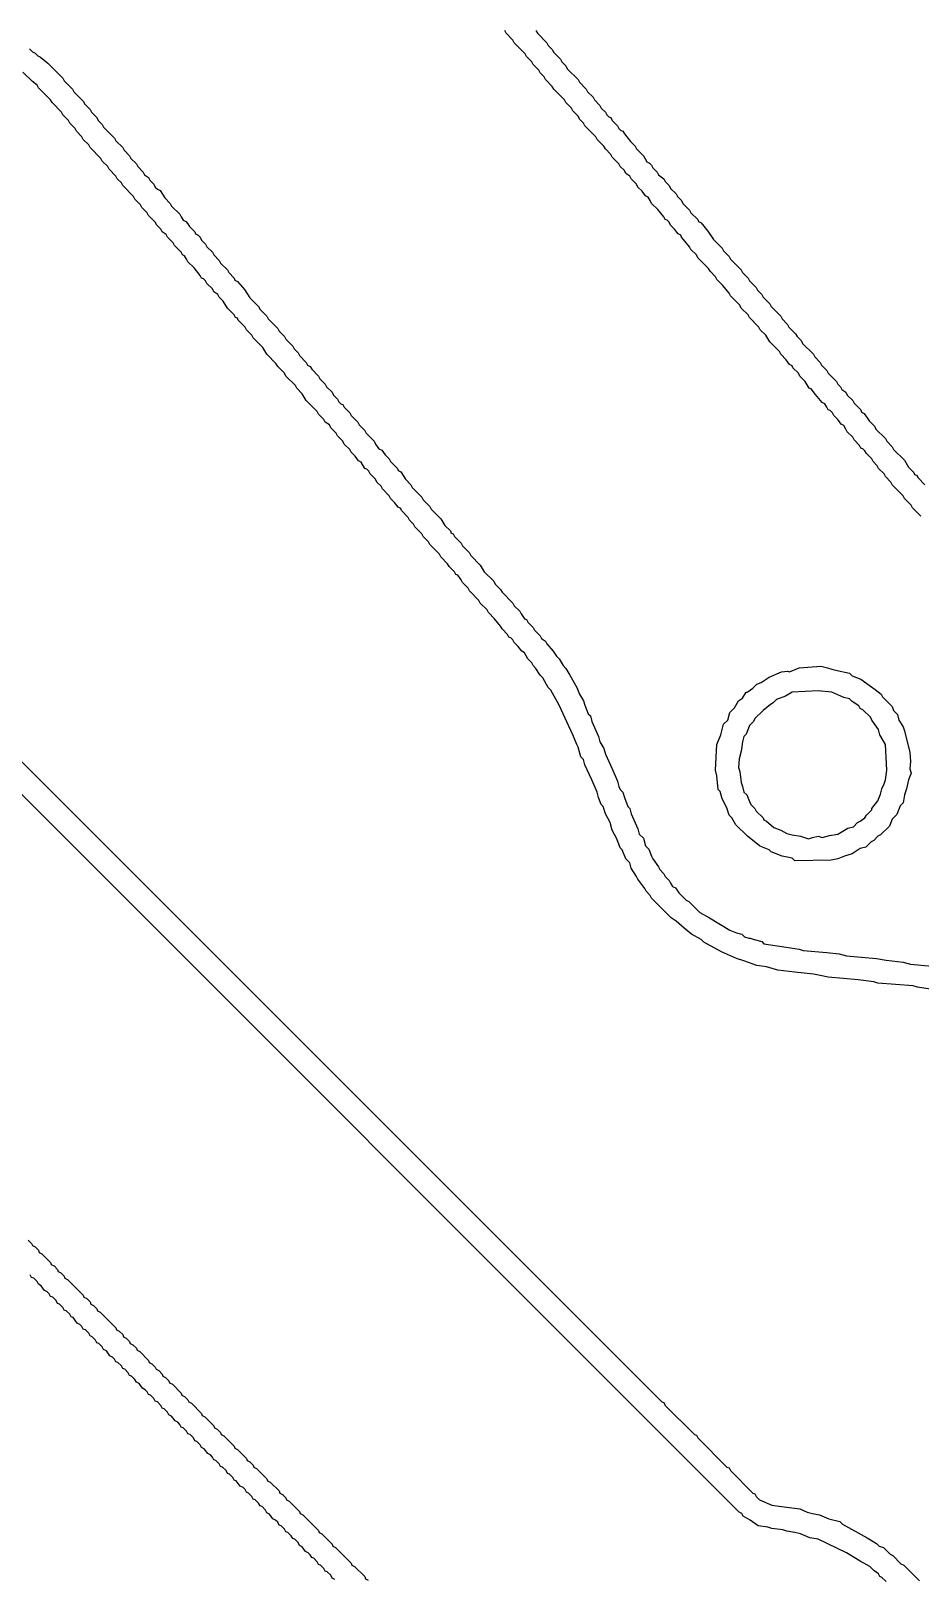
# Model space of a CAD drawing. Header units: millimetres. Extents: x 95 to 305, y 96 to 295.
# Drawn here: x 165.32 to 181.23, y 245.98 to 273.69 of the extents above; entities that cross this region are included whole.
import ezdxf

# ---------------------------------------------------------------- set-up
doc = ezdxf.new("R2010")
doc.units = ezdxf.units.MM
doc.layers.add('BottomOverlay', color=54, linetype='Continuous')

msp = doc.modelspace()

# ---------------------------------------------------------------- linework, layer by layer
at = {"layer": 'BottomOverlay'}
for p, q in [((173.823, 273.645), (173.799, 273.694)), ((173.945, 273.523), (173.823, 273.645)), ((173.969, 273.474), (173.945, 273.523)), ((174.358, 273.694), (174.383, 273.645)), ((174.383, 273.645), (174.553, 273.474)), ((165.292, 273.365), (165.341, 273.316)), ((165.341, 273.316), (165.389, 273.292)), ((165.389, 273.292), (165.438, 273.243)), ((165.438, 273.243), (165.487, 273.219)), ((174.164, 273.28), (173.969, 273.474)), ((174.188, 273.231), (174.164, 273.28)), ((174.285, 273.134), (174.188, 273.231)), ((174.553, 273.474), (174.577, 273.426)), ((174.577, 273.426), (174.65, 273.353)), ((174.65, 273.353), (174.675, 273.304)), ((174.675, 273.304), (174.796, 273.182)), ((165.341, 272.781), (165.17, 272.951)), ((165.487, 273.219), (165.62, 273.109)), ((165.62, 273.109), (165.888, 272.842)), ((174.31, 273.085), (174.285, 273.134)), ((174.407, 272.988), (174.31, 273.085)), ((174.431, 272.939), (174.407, 272.988)), ((174.796, 273.182), (174.821, 273.134)), ((174.821, 273.134), (174.894, 273.061)), ((174.894, 273.061), (174.918, 273.012)), ((174.918, 273.012), (175.113, 272.817)), ((165.426, 272.72), (165.341, 272.781)), ((165.45, 272.671), (165.426, 272.72)), ((165.888, 272.842), (165.913, 272.793)), ((165.913, 272.793), (166.059, 272.647)), ((174.504, 272.866), (174.431, 272.939)), ((174.529, 272.817), (174.504, 272.866)), ((174.65, 272.696), (174.529, 272.817)), ((174.675, 272.647), (174.65, 272.696)), ((175.113, 272.817), (175.137, 272.769)), ((175.137, 272.769), (175.259, 272.647)), ((165.669, 272.452), (165.45, 272.671)), ((165.693, 272.404), (165.669, 272.452)), ((165.864, 272.233), (165.693, 272.404)), ((166.059, 272.647), (166.083, 272.598)), ((166.083, 272.598), (166.253, 272.428)), ((166.253, 272.428), (166.278, 272.379)), ((174.869, 272.452), (174.675, 272.647)), ((174.894, 272.404), (174.869, 272.452)), ((174.991, 272.306), (174.894, 272.404)), ((175.259, 272.647), (175.283, 272.598)), ((175.283, 272.598), (175.381, 272.501)), ((175.381, 272.501), (175.405, 272.452)), ((175.405, 272.452), (175.502, 272.355)), ((165.888, 272.184), (165.864, 272.233)), ((165.986, 272.087), (165.888, 272.184)), ((166.278, 272.379), (166.375, 272.282)), ((166.375, 272.282), (166.399, 272.233)), ((166.399, 272.233), (166.497, 272.136)), ((166.497, 272.136), (166.521, 272.087)), ((175.015, 272.258), (174.991, 272.306)), ((175.113, 272.16), (175.015, 272.258)), ((175.137, 272.111), (175.113, 272.16)), ((175.502, 272.355), (175.527, 272.306)), ((175.527, 272.306), (175.6, 272.233)), ((175.6, 272.233), (175.624, 272.184)), ((175.624, 272.184), (175.66, 272.148)), ((175.66, 272.148), (175.697, 272.136)), ((175.697, 272.136), (175.721, 272.087)), ((166.01, 272.038), (165.986, 272.087)), ((166.107, 271.941), (166.01, 272.038)), ((166.132, 271.892), (166.107, 271.941)), ((166.229, 271.795), (166.132, 271.892)), ((166.521, 272.087), (166.594, 272.014)), ((166.594, 272.014), (166.618, 271.965)), ((166.618, 271.965), (166.813, 271.771)), ((175.21, 272.038), (175.137, 272.111)), ((175.235, 271.99), (175.21, 272.038)), ((175.429, 271.795), (175.235, 271.99)), ((175.721, 272.087), (175.819, 271.99)), ((175.819, 271.99), (175.843, 271.941)), ((175.843, 271.941), (175.88, 271.905)), ((175.88, 271.905), (175.916, 271.892)), ((175.916, 271.892), (175.94, 271.844)), ((175.94, 271.844), (176.05, 271.71)), ((166.253, 271.746), (166.229, 271.795)), ((166.351, 271.649), (166.253, 271.746)), ((166.375, 271.6), (166.351, 271.649)), ((166.57, 271.406), (166.375, 271.6)), ((166.813, 271.771), (166.837, 271.722)), ((166.837, 271.722), (166.959, 271.6)), ((166.959, 271.6), (166.983, 271.552)), ((175.454, 271.746), (175.429, 271.795)), ((175.575, 271.625), (175.454, 271.746)), ((175.6, 271.576), (175.575, 271.625)), ((175.697, 271.479), (175.6, 271.576)), ((176.05, 271.71), (176.135, 271.625)), ((176.135, 271.625), (176.159, 271.576)), ((176.159, 271.576), (176.281, 271.454)), ((166.594, 271.357), (166.57, 271.406)), ((166.691, 271.26), (166.594, 271.357)), ((166.983, 271.552), (167.081, 271.454)), ((167.081, 271.454), (167.105, 271.406)), ((167.105, 271.406), (167.203, 271.308)), ((167.203, 271.308), (167.227, 271.26)), ((175.721, 271.43), (175.697, 271.479)), ((175.843, 271.308), (175.721, 271.43)), ((175.867, 271.26), (175.843, 271.308)), ((176.281, 271.454), (176.342, 271.345)), ((176.342, 271.345), (176.391, 271.32)), ((176.391, 271.32), (176.427, 271.284)), ((166.716, 271.211), (166.691, 271.26)), ((166.837, 271.089), (166.716, 271.211)), ((166.862, 271.041), (166.837, 271.089)), ((166.935, 270.968), (166.862, 271.041)), ((167.227, 271.26), (167.324, 271.162)), ((167.324, 271.162), (167.349, 271.114)), ((167.349, 271.114), (167.422, 271.065)), ((167.422, 271.065), (167.446, 271.016)), ((167.446, 271.016), (167.519, 270.943)), ((175.94, 271.187), (175.867, 271.26)), ((175.965, 271.138), (175.94, 271.187)), ((176.038, 271.089), (175.965, 271.138)), ((176.062, 271.041), (176.038, 271.089)), ((176.159, 270.943), (176.062, 271.041)), ((176.427, 271.284), (176.452, 271.235)), ((176.452, 271.235), (176.525, 271.162)), ((176.525, 271.162), (176.549, 271.114)), ((176.549, 271.114), (176.646, 271.041)), ((176.646, 271.041), (176.671, 270.992)), ((166.959, 270.919), (166.935, 270.968)), ((167.154, 270.724), (166.959, 270.919)), ((167.519, 270.943), (167.543, 270.894)), ((167.543, 270.894), (167.58, 270.858)), ((167.58, 270.858), (167.628, 270.834)), ((167.628, 270.834), (167.714, 270.7)), ((176.184, 270.894), (176.159, 270.943)), ((176.257, 270.821), (176.184, 270.894)), ((176.318, 270.736), (176.257, 270.821)), ((176.366, 270.712), (176.318, 270.736)), ((176.671, 270.992), (176.744, 270.919)), ((176.744, 270.919), (176.768, 270.87)), ((176.768, 270.87), (176.865, 270.773)), ((176.865, 270.773), (176.89, 270.724)), ((167.178, 270.675), (167.154, 270.724)), ((167.276, 270.578), (167.178, 270.675)), ((167.3, 270.529), (167.276, 270.578)), ((167.397, 270.432), (167.3, 270.529)), ((167.714, 270.7), (167.811, 270.602)), ((167.811, 270.602), (167.835, 270.554)), ((167.835, 270.554), (167.981, 270.408)), ((176.403, 270.651), (176.366, 270.712)), ((176.427, 270.602), (176.403, 270.651)), ((176.537, 270.493), (176.427, 270.602)), ((176.646, 270.359), (176.537, 270.493)), ((176.89, 270.724), (176.963, 270.651)), ((176.963, 270.651), (176.987, 270.602)), ((176.987, 270.602), (177.109, 270.481)), ((177.109, 270.481), (177.133, 270.432)), ((167.422, 270.383), (167.397, 270.432)), ((167.543, 270.262), (167.422, 270.383)), ((167.568, 270.213), (167.543, 270.262)), ((167.641, 270.14), (167.568, 270.213)), ((167.981, 270.408), (168.006, 270.359)), ((168.006, 270.359), (168.042, 270.298)), ((168.042, 270.298), (168.091, 270.274)), ((168.091, 270.274), (168.127, 270.237)), ((168.127, 270.237), (168.152, 270.189)), ((168.152, 270.189), (168.249, 270.091)), ((176.671, 270.31), (176.646, 270.359)), ((176.707, 270.298), (176.671, 270.31)), ((176.744, 270.262), (176.707, 270.298)), ((176.768, 270.213), (176.744, 270.262)), ((176.841, 270.14), (176.768, 270.213)), ((177.133, 270.432), (177.255, 270.31)), ((177.255, 270.31), (177.267, 270.274)), ((177.267, 270.274), (177.316, 270.25)), ((177.316, 270.25), (177.437, 270.103)), ((167.665, 270.091), (167.641, 270.14)), ((167.738, 270.043), (167.665, 270.091)), ((167.762, 269.994), (167.738, 270.043)), ((167.86, 269.897), (167.762, 269.994)), ((168.249, 270.091), (168.261, 270.055)), ((168.261, 270.055), (168.31, 270.03)), ((168.31, 270.03), (168.346, 269.994)), ((168.346, 269.994), (168.371, 269.945)), ((168.371, 269.945), (168.444, 269.872)), ((176.902, 270.055), (176.841, 270.14)), ((176.95, 270.03), (176.902, 270.055)), ((176.963, 269.994), (176.95, 270.03)), ((176.999, 269.957), (176.963, 269.994)), ((177.109, 269.824), (176.999, 269.957)), ((177.437, 270.103), (177.535, 269.957)), ((177.535, 269.957), (177.693, 269.799)), ((167.884, 269.848), (167.86, 269.897)), ((168.006, 269.726), (167.884, 269.848)), ((168.03, 269.678), (168.006, 269.726)), ((168.067, 269.665), (168.03, 269.678)), ((168.103, 269.605), (168.067, 269.665)), ((168.444, 269.872), (168.468, 269.824)), ((168.468, 269.824), (168.566, 269.726)), ((168.566, 269.726), (168.59, 269.678)), ((168.59, 269.678), (168.687, 269.58)), ((177.133, 269.775), (177.109, 269.824)), ((177.23, 269.678), (177.133, 269.775)), ((177.255, 269.629), (177.23, 269.678)), ((177.449, 269.434), (177.255, 269.629)), ((177.693, 269.799), (177.717, 269.751)), ((177.717, 269.751), (177.815, 269.653)), ((177.815, 269.653), (177.839, 269.605)), ((168.127, 269.556), (168.103, 269.605)), ((168.237, 269.446), (168.127, 269.556)), ((168.346, 269.312), (168.237, 269.446)), ((168.687, 269.58), (168.712, 269.531)), ((168.712, 269.531), (168.833, 269.41)), ((168.833, 269.41), (168.858, 269.361)), ((168.858, 269.361), (168.955, 269.264)), ((177.474, 269.385), (177.449, 269.434)), ((177.571, 269.288), (177.474, 269.385)), ((177.839, 269.605), (178.034, 269.41)), ((178.034, 269.41), (178.058, 269.361)), ((178.058, 269.361), (178.155, 269.264)), ((168.371, 269.264), (168.346, 269.312)), ((168.407, 269.252), (168.371, 269.264)), ((168.444, 269.215), (168.407, 269.252)), ((168.468, 269.166), (168.444, 269.215)), ((168.566, 269.069), (168.468, 269.166)), ((168.955, 269.264), (168.967, 269.227)), ((168.967, 269.227), (169.016, 269.203)), ((169.016, 269.203), (169.137, 269.057)), ((177.595, 269.239), (177.571, 269.288)), ((177.705, 269.13), (177.595, 269.239)), ((177.815, 268.996), (177.705, 269.13)), ((178.155, 269.264), (178.18, 269.215)), ((178.18, 269.215), (178.301, 269.093)), ((178.301, 269.093), (178.326, 269.045)), ((168.59, 269.02), (168.566, 269.069)), ((168.663, 268.972), (168.59, 269.02)), ((168.687, 268.923), (168.663, 268.972)), ((168.76, 268.85), (168.687, 268.923)), ((168.833, 268.728), (168.76, 268.85)), ((169.137, 269.057), (169.235, 268.911)), ((169.235, 268.911), (169.393, 268.753)), ((177.839, 268.947), (177.815, 268.996)), ((178.009, 268.777), (177.839, 268.947)), ((178.326, 269.045), (178.399, 268.972)), ((178.399, 268.972), (178.423, 268.923)), ((178.423, 268.923), (178.545, 268.801)), ((178.545, 268.801), (178.569, 268.753)), ((168.955, 268.607), (168.833, 268.728)), ((168.979, 268.558), (168.955, 268.607)), ((169.016, 268.546), (168.979, 268.558)), ((169.028, 268.509), (169.016, 268.546)), ((169.393, 268.753), (169.417, 268.704)), ((169.417, 268.704), (169.539, 268.582)), ((169.539, 268.582), (169.563, 268.534)), ((169.563, 268.534), (169.734, 268.363)), ((178.034, 268.728), (178.009, 268.777)), ((178.155, 268.607), (178.034, 268.728)), ((178.18, 268.558), (178.155, 268.607)), ((178.35, 268.388), (178.18, 268.558)), ((178.569, 268.753), (178.739, 268.582)), ((178.739, 268.582), (178.764, 268.534)), ((178.764, 268.534), (178.861, 268.436)), ((169.15, 268.388), (169.028, 268.509)), ((169.174, 268.339), (169.15, 268.388)), ((169.271, 268.241), (169.174, 268.339)), ((169.296, 268.193), (169.271, 268.241)), ((169.734, 268.363), (169.758, 268.315)), ((169.758, 268.315), (169.856, 268.217)), ((178.374, 268.339), (178.35, 268.388)), ((178.472, 268.241), (178.374, 268.339)), ((178.545, 268.12), (178.472, 268.241)), ((178.861, 268.436), (178.885, 268.388)), ((178.885, 268.388), (179.007, 268.266)), ((179.007, 268.266), (179.032, 268.217)), ((169.466, 268.022), (169.296, 268.193)), ((169.539, 267.901), (169.466, 268.022)), ((169.856, 268.217), (169.88, 268.168)), ((169.88, 268.168), (170.002, 268.047)), ((170.002, 268.047), (170.026, 267.998)), ((170.026, 267.998), (170.099, 267.925)), ((178.715, 267.949), (178.545, 268.12)), ((179.032, 268.217), (179.105, 268.144)), ((179.105, 268.144), (179.129, 268.095)), ((179.129, 268.095), (179.324, 267.901)), ((157.978, 267.779), (176.61, 249.147)), ((169.709, 267.73), (169.539, 267.901)), ((169.734, 267.682), (169.709, 267.73)), ((170.099, 267.925), (170.123, 267.876)), ((170.123, 267.876), (170.245, 267.755)), ((170.245, 267.755), (170.269, 267.706)), ((170.269, 267.706), (170.318, 267.682)), ((178.739, 267.901), (178.715, 267.949)), ((178.837, 267.803), (178.739, 267.901)), ((178.898, 267.718), (178.837, 267.803)), ((178.946, 267.694), (178.898, 267.718)), ((178.958, 267.657), (178.946, 267.694)), ((179.324, 267.901), (179.348, 267.852)), ((179.348, 267.852), (179.445, 267.755)), ((179.445, 267.755), (179.47, 267.706)), ((179.47, 267.706), (179.567, 267.609)), ((177.997, 247.176), (157.515, 267.657)), ((169.856, 267.56), (169.734, 267.682)), ((169.88, 267.511), (169.856, 267.56)), ((170.05, 267.341), (169.88, 267.511)), ((170.318, 267.682), (170.342, 267.633)), ((170.342, 267.633), (170.464, 267.511)), ((170.464, 267.511), (170.488, 267.463)), ((170.488, 267.463), (170.586, 267.365)), ((179.056, 267.56), (178.958, 267.657)), ((179.08, 267.511), (179.056, 267.56)), ((179.178, 267.414), (179.08, 267.511)), ((179.251, 267.292), (179.178, 267.414)), ((179.567, 267.609), (179.591, 267.56)), ((179.591, 267.56), (179.737, 267.414)), ((179.737, 267.414), (179.762, 267.365)), ((170.075, 267.292), (170.05, 267.341)), ((170.172, 267.195), (170.075, 267.292)), ((170.245, 267.073), (170.172, 267.195)), ((170.586, 267.365), (170.61, 267.317)), ((170.61, 267.317), (170.707, 267.219)), ((170.707, 267.219), (170.732, 267.171)), ((170.732, 267.171), (170.805, 267.098)), ((179.287, 267.28), (179.251, 267.292)), ((179.36, 267.183), (179.287, 267.28)), ((179.482, 267.037), (179.36, 267.183)), ((179.762, 267.365), (179.81, 267.317)), ((179.81, 267.317), (179.835, 267.268)), ((179.835, 267.268), (179.908, 267.219)), ((179.908, 267.219), (179.932, 267.171)), ((179.932, 267.171), (180.029, 267.073)), ((170.44, 266.878), (170.245, 267.073)), ((170.464, 266.83), (170.44, 266.878)), ((170.805, 267.098), (170.829, 267.049)), ((170.829, 267.049), (170.866, 267.012)), ((170.866, 267.012), (170.902, 267)), ((170.902, 267), (170.926, 266.951)), ((170.926, 266.951), (171.024, 266.854)), ((171.024, 266.854), (171.048, 266.805)), ((179.53, 267.012), (179.482, 267.037)), ((179.567, 266.951), (179.53, 267.012)), ((179.591, 266.903), (179.567, 266.951)), ((179.628, 266.891), (179.591, 266.903)), ((179.664, 266.854), (179.628, 266.891)), ((179.689, 266.805), (179.664, 266.854)), ((180.029, 267.073), (180.054, 267.025)), ((180.054, 267.025), (180.175, 266.903)), ((180.175, 266.903), (180.188, 266.866)), ((180.188, 266.866), (180.236, 266.842)), ((170.561, 266.732), (170.464, 266.83)), ((170.586, 266.684), (170.561, 266.732)), ((170.659, 266.635), (170.586, 266.684)), ((170.683, 266.586), (170.659, 266.635)), ((170.78, 266.489), (170.683, 266.586)), ((171.048, 266.805), (171.17, 266.684)), ((171.17, 266.684), (171.194, 266.635)), ((171.194, 266.635), (171.292, 266.538)), ((179.762, 266.732), (179.689, 266.805)), ((179.823, 266.647), (179.762, 266.732)), ((179.871, 266.623), (179.823, 266.647)), ((179.908, 266.562), (179.871, 266.623)), ((180.236, 266.842), (180.322, 266.708)), ((180.322, 266.708), (180.419, 266.611)), ((180.419, 266.611), (180.443, 266.562)), ((170.805, 266.44), (170.78, 266.489)), ((170.902, 266.343), (170.805, 266.44)), ((170.926, 266.294), (170.902, 266.343)), ((171.292, 266.538), (171.316, 266.489)), ((171.316, 266.489), (171.462, 266.343)), ((171.462, 266.343), (171.486, 266.294)), ((179.932, 266.513), (179.908, 266.562)), ((180.029, 266.416), (179.932, 266.513)), ((180.054, 266.367), (180.029, 266.416)), ((180.151, 266.27), (180.054, 266.367)), ((180.443, 266.562), (180.614, 266.392)), ((180.614, 266.392), (180.638, 266.343)), ((180.638, 266.343), (180.735, 266.246)), ((171.024, 266.197), (170.926, 266.294)), ((171.048, 266.148), (171.024, 266.197)), ((171.121, 266.075), (171.048, 266.148)), ((171.182, 265.99), (171.121, 266.075)), ((171.486, 266.294), (171.547, 266.209)), ((171.547, 266.209), (171.596, 266.185)), ((171.596, 266.185), (171.657, 266.1)), ((171.657, 266.1), (171.73, 266.027)), ((171.73, 266.027), (171.754, 265.978)), ((180.175, 266.221), (180.151, 266.27)), ((180.212, 266.209), (180.175, 266.221)), ((180.248, 266.173), (180.212, 266.209)), ((180.273, 266.124), (180.248, 266.173)), ((180.37, 266.027), (180.273, 266.124)), ((180.395, 265.978), (180.37, 266.027)), ((180.735, 266.246), (180.76, 266.197)), ((180.76, 266.197), (180.954, 266.002)), ((171.231, 265.966), (171.182, 265.99)), ((171.292, 265.856), (171.231, 265.966)), ((171.328, 265.844), (171.292, 265.856)), ((171.365, 265.808), (171.328, 265.844)), ((171.389, 265.759), (171.365, 265.808)), ((171.486, 265.662), (171.389, 265.759)), ((171.754, 265.978), (171.876, 265.856)), ((171.876, 265.856), (171.888, 265.82)), ((171.888, 265.82), (171.937, 265.795)), ((171.937, 265.795), (172.022, 265.662)), ((180.468, 265.905), (180.395, 265.978)), ((180.492, 265.856), (180.468, 265.905)), ((180.589, 265.759), (180.492, 265.856)), ((180.614, 265.71), (180.589, 265.759)), ((180.954, 266.002), (181.027, 265.881)), ((181.027, 265.881), (181.125, 265.783)), ((181.125, 265.783), (181.137, 265.747)), ((181.137, 265.747), (181.173, 265.735)), ((171.511, 265.613), (171.486, 265.662)), ((171.584, 265.54), (171.511, 265.613)), ((171.608, 265.491), (171.584, 265.54)), ((171.73, 265.369), (171.608, 265.491)), ((172.022, 265.662), (172.119, 265.564)), ((172.119, 265.564), (172.143, 265.515)), ((172.143, 265.515), (172.314, 265.345)), ((180.711, 265.613), (180.614, 265.71)), ((180.735, 265.564), (180.711, 265.613)), ((180.93, 265.369), (180.735, 265.564)), ((181.173, 265.735), (181.198, 265.686)), ((181.198, 265.686), (181.319, 265.564)), ((171.754, 265.321), (171.73, 265.369)), ((171.827, 265.248), (171.754, 265.321)), ((171.888, 265.163), (171.827, 265.248)), ((172.314, 265.345), (172.338, 265.296)), ((172.338, 265.296), (172.46, 265.175)), ((180.954, 265.321), (180.93, 265.369)), ((181.076, 265.199), (180.954, 265.321)), ((181.1, 265.15), (181.076, 265.199)), ((171.937, 265.138), (171.888, 265.163)), ((171.949, 265.102), (171.937, 265.138)), ((172.07, 264.98), (171.949, 265.102)), ((172.095, 264.931), (172.07, 264.98)), ((172.168, 264.858), (172.095, 264.931)), ((172.46, 265.175), (172.484, 265.126)), ((172.484, 265.126), (172.655, 264.956)), ((172.655, 264.956), (172.728, 264.834)), ((181.246, 265.004), (181.1, 265.15)), ((172.192, 264.81), (172.168, 264.858)), ((172.314, 264.688), (172.192, 264.81)), ((172.338, 264.639), (172.314, 264.688)), ((172.436, 264.542), (172.338, 264.639)), ((172.728, 264.834), (172.825, 264.737)), ((172.825, 264.737), (172.837, 264.7)), ((172.837, 264.7), (172.874, 264.688)), ((172.874, 264.688), (172.898, 264.639)), ((172.898, 264.639), (173.02, 264.518)), ((172.46, 264.493), (172.436, 264.542)), ((172.63, 264.323), (172.46, 264.493)), ((173.02, 264.518), (173.044, 264.469)), ((173.044, 264.469), (173.166, 264.347)), ((172.655, 264.274), (172.63, 264.323)), ((172.776, 264.152), (172.655, 264.274)), ((172.801, 264.104), (172.776, 264.152)), ((172.898, 264.006), (172.801, 264.104)), ((173.166, 264.347), (173.19, 264.298)), ((173.19, 264.298), (173.36, 264.128)), ((173.36, 264.128), (173.433, 264.006)), ((172.922, 263.958), (172.898, 264.006)), ((172.959, 263.946), (172.922, 263.958)), ((173.02, 263.86), (172.959, 263.946)), ((173.044, 263.812), (173.02, 263.86)), ((173.141, 263.714), (173.044, 263.812)), ((173.433, 264.006), (173.604, 263.836)), ((173.604, 263.836), (173.628, 263.787)), ((173.166, 263.666), (173.141, 263.714)), ((173.336, 263.495), (173.166, 263.666)), ((173.628, 263.787), (173.725, 263.69)), ((173.725, 263.69), (173.75, 263.641)), ((173.75, 263.641), (173.945, 263.447)), ((173.36, 263.447), (173.336, 263.495)), ((173.482, 263.325), (173.36, 263.447)), ((173.506, 263.276), (173.482, 263.325)), ((173.616, 263.167), (173.506, 263.276)), ((173.945, 263.447), (173.969, 263.398)), ((173.969, 263.398), (174.066, 263.301)), ((174.066, 263.301), (174.091, 263.252)), ((174.091, 263.252), (174.151, 263.167)), ((173.725, 263.033), (173.616, 263.167)), ((173.75, 262.984), (173.725, 263.033)), ((173.847, 262.887), (173.75, 262.984)), ((174.151, 263.167), (174.188, 263.155)), ((174.188, 263.155), (174.212, 263.106)), ((174.212, 263.106), (174.31, 263.008)), ((174.31, 263.008), (174.334, 262.96)), ((173.872, 262.838), (173.847, 262.887)), ((173.908, 262.826), (173.872, 262.838)), ((173.945, 262.789), (173.908, 262.826)), ((173.969, 262.741), (173.945, 262.789)), ((174.042, 262.668), (173.969, 262.741)), ((174.334, 262.96), (174.431, 262.862)), ((174.431, 262.862), (174.456, 262.814)), ((174.456, 262.814), (174.529, 262.765)), ((174.529, 262.765), (174.553, 262.716)), ((174.553, 262.716), (174.663, 262.583)), ((174.103, 262.583), (174.042, 262.668)), ((174.151, 262.558), (174.103, 262.583)), ((174.212, 262.449), (174.151, 262.558)), ((174.285, 262.376), (174.212, 262.449)), ((174.663, 262.583), (174.723, 262.497)), ((174.723, 262.497), (174.772, 262.449)), ((174.772, 262.449), (174.845, 262.327)), ((174.31, 262.327), (174.285, 262.376)), ((174.358, 262.278), (174.31, 262.327)), ((174.431, 262.157), (174.358, 262.278)), ((174.48, 262.108), (174.431, 262.157)), ((174.845, 262.327), (174.894, 262.278)), ((174.894, 262.278), (174.967, 262.157)), ((174.967, 262.157), (175.089, 261.938)), ((178.533, 262.12), (178.752, 262.217)), ((178.752, 262.217), (178.861, 262.23)), ((178.861, 262.23), (178.898, 262.217)), ((178.898, 262.217), (179.068, 262.29)), ((179.068, 262.29), (179.457, 262.315)), ((179.457, 262.315), (179.579, 262.29)), ((179.579, 262.29), (179.652, 262.266)), ((179.652, 262.266), (179.75, 262.242)), ((179.75, 262.242), (179.969, 262.193)), ((179.969, 262.193), (180.017, 262.144)), ((180.017, 262.144), (180.175, 262.084)), ((174.577, 261.938), (174.48, 262.108)), ((174.626, 261.889), (174.577, 261.938)), ((174.772, 261.621), (174.626, 261.889)), ((175.089, 261.938), (175.137, 261.816)), ((178.155, 261.865), (178.24, 261.925)), ((178.24, 261.925), (178.313, 261.998)), ((178.313, 261.998), (178.387, 262.023)), ((178.387, 262.023), (178.533, 262.12)), ((179.409, 261.877), (178.946, 261.852)), ((179.652, 261.852), (179.409, 261.877)), ((180.175, 262.084), (180.431, 261.901)), ((180.431, 261.901), (180.541, 261.816)), ((175.015, 261.086), (174.772, 261.621)), ((175.137, 261.816), (175.21, 261.694)), ((175.21, 261.694), (175.235, 261.621)), ((175.235, 261.621), (175.295, 261.463)), ((177.912, 261.572), (177.985, 261.694)), ((177.985, 261.694), (178.058, 261.743)), ((178.058, 261.743), (178.119, 261.852)), ((178.119, 261.852), (178.143, 261.852)), ((178.143, 261.852), (178.155, 261.865)), ((178.557, 261.633), (178.423, 261.524)), ((178.606, 261.658), (178.557, 261.633)), ((178.666, 261.718), (178.606, 261.658)), ((178.825, 261.779), (178.666, 261.718)), ((178.946, 261.852), (178.825, 261.779)), ((179.871, 261.755), (179.652, 261.852)), ((179.969, 261.731), (179.871, 261.755)), ((180.017, 261.682), (179.969, 261.731)), ((180.139, 261.609), (180.017, 261.682)), ((180.163, 261.56), (180.139, 261.609)), ((180.541, 261.816), (180.565, 261.767)), ((180.565, 261.767), (180.735, 261.597)), ((180.735, 261.597), (180.76, 261.524)), ((175.295, 261.463), (175.332, 261.426)), ((175.332, 261.426), (175.356, 261.329)), ((175.356, 261.329), (175.478, 261.061)), ((177.717, 261.28), (177.79, 261.353)), ((177.79, 261.353), (177.827, 261.487)), ((177.827, 261.487), (177.912, 261.572)), ((178.253, 261.329), (178.18, 261.256)), ((178.277, 261.378), (178.253, 261.329)), ((178.423, 261.524), (178.277, 261.378)), ((180.212, 261.536), (180.163, 261.56)), ((180.346, 261.402), (180.212, 261.536)), ((180.37, 261.353), (180.346, 261.402)), ((180.492, 261.183), (180.37, 261.353)), ((180.76, 261.524), (180.833, 261.451)), ((180.833, 261.451), (180.857, 261.353)), ((180.857, 261.353), (180.93, 261.232)), ((175.089, 260.915), (175.015, 261.086)), ((175.478, 261.061), (175.502, 260.964)), ((177.595, 260.915), (177.668, 261.086)), ((177.668, 261.086), (177.717, 261.28)), ((178.082, 261.061), (178.058, 260.964)), ((178.119, 261.098), (178.082, 261.061)), ((178.18, 261.256), (178.119, 261.098)), ((180.516, 261.086), (180.492, 261.183)), ((180.614, 260.915), (180.516, 261.086)), ((180.93, 261.232), (180.954, 261.159)), ((180.954, 261.159), (181.052, 260.769)), ((175.113, 260.867), (175.089, 260.915)), ((175.162, 260.696), (175.113, 260.867)), ((175.502, 260.964), (175.575, 260.842)), ((175.575, 260.842), (175.6, 260.745)), ((177.571, 260.453), (177.595, 260.915)), ((178.034, 260.794), (177.997, 260.66)), ((178.058, 260.964), (178.034, 260.794)), ((180.638, 260.453), (180.614, 260.915)), ((181.052, 260.769), (181.064, 260.611)), ((175.21, 260.648), (175.162, 260.696)), ((175.235, 260.55), (175.21, 260.648)), ((175.356, 260.282), (175.235, 260.55)), ((175.6, 260.745), (175.721, 260.477)), ((177.997, 260.66), (177.985, 260.502)), ((177.985, 260.502), (178.009, 260.429)), ((181.064, 260.611), (181.052, 260.477)), ((175.454, 260.063), (175.356, 260.282)), ((175.721, 260.477), (175.819, 260.258)), ((175.819, 260.258), (175.843, 260.161)), ((177.595, 260.355), (177.571, 260.453)), ((177.62, 260.112), (177.595, 260.355)), ((178.009, 260.429), (178.034, 260.234)), ((178.034, 260.234), (178.058, 260.161)), ((180.553, 260.124), (180.589, 260.209)), ((180.589, 260.209), (180.614, 260.282)), ((180.614, 260.282), (180.638, 260.453)), ((181.027, 260.282), (180.991, 260.124)), ((181.076, 260.404), (181.027, 260.282)), ((181.052, 260.477), (181.076, 260.404)), ((175.478, 259.966), (175.454, 260.063)), ((175.527, 259.844), (175.478, 259.966)), ((175.843, 260.161), (175.867, 260.112)), ((175.867, 260.112), (175.916, 260.063)), ((175.916, 260.063), (175.94, 259.966)), ((175.94, 259.966), (176.001, 259.808)), ((177.656, 260.076), (177.62, 260.112)), ((177.693, 259.942), (177.656, 260.076)), ((177.778, 259.784), (177.693, 259.942)), ((178.058, 260.161), (178.082, 260.063)), ((178.082, 260.063), (178.131, 260.015)), ((178.131, 260.015), (178.18, 259.893)), ((180.48, 259.905), (180.528, 260.027)), ((180.528, 260.027), (180.553, 260.124)), ((180.954, 260.015), (180.93, 259.869)), ((180.991, 260.124), (180.954, 260.015)), ((175.563, 259.808), (175.527, 259.844)), ((175.6, 259.674), (175.563, 259.808)), ((175.685, 259.516), (175.6, 259.674)), ((176.001, 259.808), (176.038, 259.771)), ((176.038, 259.771), (176.062, 259.674)), ((176.062, 259.674), (176.184, 259.406)), ((177.815, 259.65), (177.778, 259.784)), ((177.863, 259.601), (177.815, 259.65)), ((178.18, 259.893), (178.204, 259.844)), ((178.204, 259.844), (178.277, 259.771)), ((178.277, 259.771), (178.301, 259.723)), ((178.301, 259.723), (178.423, 259.601)), ((180.248, 259.601), (180.273, 259.65)), ((180.273, 259.65), (180.37, 259.747)), ((180.37, 259.771), (180.48, 259.905)), ((180.37, 259.747), (180.37, 259.771)), ((180.82, 259.662), (180.735, 259.577)), ((180.881, 259.82), (180.82, 259.662)), ((180.93, 259.869), (180.881, 259.82)), ((175.721, 259.382), (175.685, 259.516)), ((175.807, 259.224), (175.721, 259.382)), ((176.184, 259.406), (176.208, 259.309)), ((177.936, 259.479), (177.863, 259.601)), ((178.143, 259.272), (177.936, 259.479)), ((178.423, 259.601), (178.435, 259.564)), ((178.435, 259.564), (178.484, 259.54)), ((178.484, 259.54), (178.618, 259.431)), ((178.618, 259.431), (178.739, 259.382)), ((178.739, 259.382), (178.849, 259.321)), ((179.762, 259.309), (179.944, 259.418)), ((179.944, 259.418), (180.042, 259.443)), ((180.042, 259.443), (180.115, 259.516)), ((180.115, 259.516), (180.163, 259.54)), ((180.163, 259.54), (180.248, 259.601)), ((180.687, 259.455), (180.528, 259.297)), ((180.735, 259.577), (180.687, 259.455)), ((175.867, 259.065), (175.807, 259.224)), ((176.208, 259.309), (176.281, 259.236)), ((176.281, 259.236), (176.318, 259.102)), ((176.318, 259.102), (176.379, 259.041)), ((178.362, 259.102), (178.143, 259.272)), ((178.411, 259.078), (178.362, 259.102)), ((178.849, 259.321), (178.946, 259.297)), ((178.946, 259.297), (179.092, 259.272)), ((179.092, 259.272), (179.238, 259.224)), ((179.238, 259.224), (179.311, 259.248)), ((179.311, 259.248), (179.409, 259.272)), ((179.409, 259.272), (179.482, 259.248)), ((179.482, 259.248), (179.616, 259.285)), ((179.616, 259.285), (179.762, 259.309)), ((180.358, 259.175), (180.261, 259.078)), ((180.407, 259.199), (180.358, 259.175)), ((180.48, 259.272), (180.407, 259.199)), ((180.528, 259.297), (180.48, 259.272)), ((175.904, 259.029), (175.867, 259.065)), ((175.965, 258.871), (175.904, 259.029)), ((176.038, 258.798), (175.965, 258.871)), ((176.379, 259.041), (176.427, 258.919)), ((176.427, 258.919), (176.452, 258.871)), ((176.452, 258.871), (176.549, 258.725)), ((178.533, 259.029), (178.411, 259.078)), ((178.569, 258.992), (178.533, 259.029)), ((178.764, 258.919), (178.569, 258.992)), ((178.946, 258.883), (178.764, 258.919)), ((178.995, 258.834), (178.946, 258.883)), ((179.64, 258.846), (178.995, 258.834)), ((179.762, 258.871), (179.64, 258.846)), ((179.883, 258.919), (179.762, 258.871)), ((180.017, 258.956), (179.883, 258.919)), ((180.163, 259.053), (180.017, 258.956)), ((180.261, 259.078), (180.163, 259.053)), ((176.062, 258.7), (176.038, 258.798)), ((176.159, 258.554), (176.062, 258.7)), ((176.184, 258.506), (176.159, 258.554)), ((176.549, 258.725), (176.573, 258.676)), ((176.573, 258.676), (176.646, 258.603)), ((176.646, 258.603), (176.671, 258.554)), ((176.671, 258.554), (176.744, 258.481)), ((176.305, 258.335), (176.184, 258.506)), ((176.33, 258.287), (176.305, 258.335)), ((176.403, 258.214), (176.33, 258.287)), ((176.744, 258.481), (176.768, 258.433)), ((176.768, 258.433), (176.804, 258.372)), ((176.804, 258.372), (176.853, 258.347)), ((176.853, 258.347), (176.914, 258.262)), ((176.914, 258.262), (177.048, 258.128)), ((176.427, 258.165), (176.403, 258.214)), ((176.78, 257.812), (176.427, 258.165)), ((177.048, 258.128), (177.097, 258.104)), ((177.097, 258.104), (177.291, 257.909)), ((176.865, 257.751), (176.78, 257.812)), ((177.011, 257.629), (176.865, 257.751)), ((177.291, 257.909), (177.462, 257.812)), ((177.462, 257.812), (177.827, 257.593)), ((177.145, 257.52), (177.011, 257.629)), ((177.316, 257.423), (177.145, 257.52)), ((177.827, 257.593), (177.948, 257.544)), ((177.948, 257.544), (178.046, 257.52)), ((178.046, 257.52), (178.094, 257.471)), ((178.094, 257.471), (178.167, 257.447)), ((178.167, 257.447), (178.192, 257.447)), ((178.192, 257.447), (178.265, 257.423)), ((177.364, 257.374), (177.316, 257.423)), ((177.681, 257.204), (177.364, 257.374)), ((177.948, 257.082), (177.681, 257.204)), ((178.265, 257.423), (178.399, 257.386)), ((178.399, 257.386), (178.435, 257.35)), ((178.435, 257.35), (178.837, 257.289)), ((178.837, 257.289), (179.068, 257.252)), ((179.068, 257.252), (179.141, 257.228)), ((179.141, 257.228), (179.567, 257.191)), ((179.567, 257.191), (179.786, 257.167)), ((179.786, 257.167), (179.92, 257.131)), ((178.082, 257.045), (177.948, 257.082)), ((178.313, 256.96), (178.082, 257.045)), ((178.484, 256.936), (178.313, 256.96)), ((178.691, 256.875), (178.484, 256.936)), ((179.92, 257.131), (180.455, 257.082)), ((180.455, 257.082), (180.626, 257.057)), ((180.626, 257.057), (180.93, 257.021)), ((180.93, 257.021), (181.064, 256.984)), ((181.064, 256.984), (181.709, 256.924)), ((178.995, 256.838), (178.691, 256.875)), ((179.324, 256.802), (178.995, 256.838)), ((179.445, 256.778), (179.324, 256.802)), ((179.591, 256.753), (179.445, 256.778)), ((180.127, 256.705), (179.591, 256.753)), ((180.407, 256.668), (180.127, 256.705)), ((180.48, 256.644), (180.407, 256.668)), ((181.113, 256.595), (180.48, 256.644)), ((181.186, 256.571), (181.113, 256.595)), ((181.417, 256.534), (181.186, 256.571)), ((165.268, 252.044), (165.328, 251.983)), ((165.328, 251.983), (165.341, 251.946)), ((165.341, 251.946), (165.389, 251.922)), ((165.389, 251.922), (165.45, 251.861)), ((165.45, 251.861), (165.462, 251.824)), ((165.462, 251.824), (165.511, 251.8)), ((165.511, 251.8), (165.669, 251.642)), ((165.669, 251.642), (165.681, 251.605)), ((165.328, 251.374), (165.304, 251.423)), ((165.365, 251.362), (165.328, 251.374)), ((165.426, 251.301), (165.365, 251.362)), ((165.681, 251.605), (165.73, 251.581)), ((165.73, 251.581), (165.791, 251.52)), ((165.791, 251.52), (165.803, 251.484)), ((165.803, 251.484), (165.852, 251.459)), ((165.852, 251.459), (165.913, 251.399)), ((165.913, 251.399), (165.925, 251.362)), ((165.925, 251.362), (165.973, 251.338)), ((165.973, 251.338), (166.253, 251.058)), ((165.45, 251.253), (165.426, 251.301)), ((165.499, 251.228), (165.45, 251.253)), ((165.56, 251.143), (165.499, 251.228)), ((165.608, 251.119), (165.56, 251.143)), ((165.645, 251.082), (165.608, 251.119)), ((165.669, 251.033), (165.645, 251.082)), ((166.253, 251.058), (166.265, 251.021)), ((165.706, 251.021), (165.669, 251.033)), ((165.766, 250.96), (165.706, 251.021)), ((165.791, 250.912), (165.766, 250.96)), ((165.827, 250.9), (165.791, 250.912)), ((165.888, 250.839), (165.827, 250.9)), ((165.913, 250.79), (165.888, 250.839)), ((165.949, 250.778), (165.913, 250.79)), ((166.265, 251.021), (166.314, 250.997)), ((166.314, 250.997), (166.375, 250.936)), ((166.375, 250.936), (166.387, 250.9)), ((166.387, 250.9), (166.436, 250.875)), ((166.436, 250.875), (166.497, 250.814)), ((166.497, 250.814), (166.509, 250.778)), ((166.01, 250.717), (165.949, 250.778)), ((166.034, 250.668), (166.01, 250.717)), ((166.071, 250.656), (166.034, 250.668)), ((166.144, 250.559), (166.071, 250.656)), ((166.192, 250.534), (166.144, 250.559)), ((166.229, 250.498), (166.192, 250.534)), ((166.509, 250.778), (166.558, 250.754)), ((166.558, 250.754), (166.837, 250.474)), ((166.253, 250.449), (166.229, 250.498)), ((166.29, 250.437), (166.253, 250.449)), ((166.351, 250.376), (166.29, 250.437)), ((166.375, 250.328), (166.351, 250.376)), ((166.411, 250.315), (166.375, 250.328)), ((166.472, 250.255), (166.411, 250.315)), ((166.497, 250.206), (166.472, 250.255)), ((166.837, 250.474), (166.85, 250.437)), ((166.85, 250.437), (166.898, 250.413)), ((166.898, 250.413), (166.959, 250.352)), ((166.959, 250.352), (166.971, 250.315)), ((166.971, 250.315), (167.02, 250.291)), ((167.02, 250.291), (167.081, 250.23)), ((167.081, 250.23), (167.093, 250.194)), ((166.533, 250.194), (166.497, 250.206)), ((166.594, 250.133), (166.533, 250.194)), ((166.618, 250.084), (166.594, 250.133)), ((166.667, 250.06), (166.618, 250.084)), ((166.728, 249.975), (166.667, 250.06)), ((166.777, 249.95), (166.728, 249.975)), ((166.813, 249.914), (166.777, 249.95)), ((167.093, 250.194), (167.142, 250.169)), ((167.142, 250.169), (167.203, 250.109)), ((167.203, 250.109), (167.215, 250.072)), ((167.215, 250.072), (167.263, 250.048)), ((167.263, 250.048), (167.422, 249.889)), ((166.837, 249.865), (166.813, 249.914)), ((166.874, 249.853), (166.837, 249.865)), ((166.935, 249.792), (166.874, 249.853)), ((166.959, 249.743), (166.935, 249.792)), ((166.996, 249.731), (166.959, 249.743)), ((167.056, 249.67), (166.996, 249.731)), ((167.422, 249.889), (167.434, 249.853)), ((167.434, 249.853), (167.482, 249.829)), ((167.482, 249.829), (167.543, 249.768)), ((167.543, 249.768), (167.555, 249.731)), ((167.555, 249.731), (167.604, 249.707)), ((167.604, 249.707), (167.665, 249.646)), ((167.081, 249.622), (167.056, 249.67)), ((167.117, 249.61), (167.081, 249.622)), ((167.178, 249.549), (167.117, 249.61)), ((167.203, 249.5), (167.178, 249.549)), ((167.251, 249.476), (167.203, 249.5)), ((167.312, 249.391), (167.251, 249.476)), ((167.665, 249.646), (167.677, 249.61)), ((167.677, 249.61), (167.726, 249.585)), ((167.726, 249.585), (167.787, 249.524)), ((167.787, 249.524), (167.799, 249.488)), ((167.799, 249.488), (167.848, 249.464)), ((167.848, 249.464), (168.006, 249.305)), ((167.361, 249.366), (167.312, 249.391)), ((167.397, 249.33), (167.361, 249.366)), ((167.422, 249.281), (167.397, 249.33)), ((167.458, 249.269), (167.422, 249.281)), ((167.519, 249.208), (167.458, 249.269)), ((167.543, 249.159), (167.519, 249.208)), ((167.58, 249.147), (167.543, 249.159)), ((167.641, 249.086), (167.58, 249.147)), ((168.006, 249.305), (168.018, 249.269)), ((168.018, 249.269), (168.067, 249.245)), ((168.067, 249.245), (168.127, 249.184)), ((168.127, 249.184), (168.14, 249.147)), ((168.14, 249.147), (168.188, 249.123)), ((168.188, 249.123), (168.371, 248.94)), ((176.61, 249.147), (176.646, 249.135)), ((176.646, 249.135), (176.671, 249.086)), ((167.665, 249.038), (167.641, 249.086)), ((167.701, 249.025), (167.665, 249.038)), ((167.762, 248.965), (167.701, 249.025)), ((167.787, 248.916), (167.762, 248.965)), ((167.835, 248.892), (167.787, 248.916)), ((167.896, 248.806), (167.835, 248.892)), ((168.371, 248.94), (168.383, 248.904)), ((168.383, 248.904), (168.432, 248.879)), ((168.432, 248.879), (168.59, 248.721)), ((176.671, 249.086), (177.194, 248.563)), ((167.945, 248.782), (167.896, 248.806)), ((167.981, 248.746), (167.945, 248.782)), ((168.006, 248.697), (167.981, 248.746)), ((168.042, 248.685), (168.006, 248.697)), ((168.103, 248.624), (168.042, 248.685)), ((168.127, 248.575), (168.103, 248.624)), ((168.164, 248.563), (168.127, 248.575)), ((168.59, 248.721), (168.602, 248.685)), ((168.602, 248.685), (168.651, 248.66)), ((168.651, 248.66), (168.712, 248.6)), ((168.712, 248.6), (168.724, 248.563)), ((168.225, 248.502), (168.164, 248.563)), ((168.249, 248.453), (168.225, 248.502)), ((168.286, 248.441), (168.249, 248.453)), ((168.346, 248.38), (168.286, 248.441)), ((168.371, 248.332), (168.346, 248.38)), ((168.419, 248.307), (168.371, 248.332)), ((168.48, 248.222), (168.419, 248.307)), ((168.724, 248.563), (168.772, 248.539)), ((168.772, 248.539), (168.955, 248.356)), ((168.955, 248.356), (168.967, 248.32)), ((168.967, 248.32), (169.016, 248.295)), ((169.016, 248.295), (169.174, 248.137)), ((177.194, 248.563), (177.23, 248.551)), ((177.23, 248.551), (177.255, 248.502)), ((177.255, 248.502), (177.778, 247.979)), ((168.529, 248.198), (168.48, 248.222)), ((168.566, 248.161), (168.529, 248.198)), ((168.59, 248.113), (168.566, 248.161)), ((168.626, 248.101), (168.59, 248.113)), ((168.687, 248.04), (168.626, 248.101)), ((168.712, 247.991), (168.687, 248.04)), ((169.174, 248.137), (169.186, 248.101)), ((169.186, 248.101), (169.235, 248.076)), ((169.235, 248.076), (169.296, 248.015)), ((169.296, 248.015), (169.308, 247.979)), ((168.748, 247.979), (168.712, 247.991)), ((168.809, 247.918), (168.748, 247.979)), ((168.833, 247.869), (168.809, 247.918)), ((168.87, 247.857), (168.833, 247.869)), ((168.931, 247.796), (168.87, 247.857)), ((168.955, 247.748), (168.931, 247.796)), ((168.991, 247.735), (168.955, 247.748)), ((169.064, 247.638), (168.991, 247.735)), ((169.308, 247.979), (169.357, 247.955)), ((169.357, 247.955), (169.539, 247.772)), ((169.539, 247.772), (169.551, 247.735)), ((169.551, 247.735), (169.6, 247.711)), ((177.778, 247.979), (177.815, 247.967)), ((177.815, 247.967), (177.839, 247.918)), ((177.839, 247.918), (178.24, 247.516)), ((169.113, 247.614), (169.064, 247.638)), ((169.15, 247.577), (169.113, 247.614)), ((169.174, 247.529), (169.15, 247.577)), ((169.211, 247.516), (169.174, 247.529)), ((169.271, 247.456), (169.211, 247.516)), ((169.296, 247.407), (169.271, 247.456)), ((169.6, 247.711), (169.758, 247.553)), ((169.758, 247.553), (169.77, 247.516)), ((169.77, 247.516), (169.819, 247.492)), ((169.819, 247.492), (169.88, 247.431)), ((178.24, 247.516), (178.277, 247.504)), ((178.277, 247.504), (178.301, 247.456)), ((178.301, 247.456), (178.362, 247.395)), ((169.332, 247.395), (169.296, 247.407)), ((169.393, 247.334), (169.332, 247.395)), ((169.417, 247.285), (169.393, 247.334)), ((169.454, 247.273), (169.417, 247.285)), ((169.515, 247.212), (169.454, 247.273)), ((169.539, 247.163), (169.515, 247.212)), ((169.88, 247.431), (169.892, 247.395)), ((169.892, 247.395), (169.941, 247.37)), ((169.941, 247.37), (170.123, 247.188)), ((170.123, 247.188), (170.135, 247.151)), ((178.362, 247.395), (178.581, 247.297)), ((178.581, 247.297), (178.752, 247.273)), ((178.752, 247.273), (179.08, 247.236)), ((179.08, 247.236), (179.214, 247.176)), ((169.588, 247.139), (169.539, 247.163)), ((169.649, 247.054), (169.588, 247.139)), ((169.697, 247.03), (169.649, 247.054)), ((169.734, 246.993), (169.697, 247.03)), ((169.758, 246.944), (169.734, 246.993)), ((169.795, 246.932), (169.758, 246.944)), ((169.856, 246.871), (169.795, 246.932)), ((170.135, 247.151), (170.184, 247.127)), ((170.184, 247.127), (170.464, 246.847)), ((178.046, 247.151), (177.997, 247.176)), ((178.07, 247.103), (178.046, 247.151)), ((178.192, 247.03), (178.07, 247.103)), ((178.338, 246.932), (178.192, 247.03)), ((178.508, 246.908), (178.338, 246.932)), ((178.581, 246.884), (178.508, 246.908)), ((179.214, 247.176), (179.311, 247.151)), ((179.311, 247.151), (179.433, 247.127)), ((179.433, 247.127), (179.603, 247.054)), ((179.603, 247.054), (179.798, 247.005)), ((179.798, 247.005), (179.847, 246.957)), ((179.847, 246.957), (180.285, 246.713)), ((169.88, 246.823), (169.856, 246.871)), ((169.916, 246.811), (169.88, 246.823)), ((169.977, 246.75), (169.916, 246.811)), ((170.002, 246.701), (169.977, 246.75)), ((170.038, 246.689), (170.002, 246.701)), ((170.099, 246.628), (170.038, 246.689)), ((170.123, 246.579), (170.099, 246.628)), ((170.464, 246.847), (170.476, 246.811)), ((170.476, 246.811), (170.525, 246.786)), ((170.525, 246.786), (170.707, 246.604)), ((178.776, 246.859), (178.581, 246.884)), ((178.849, 246.835), (178.776, 246.859)), ((178.995, 246.811), (178.849, 246.835)), ((179.092, 246.786), (178.995, 246.811)), ((179.263, 246.713), (179.092, 246.786)), ((179.409, 246.689), (179.263, 246.713)), ((179.92, 246.445), (179.409, 246.689)), ((180.285, 246.713), (180.455, 246.616)), ((170.172, 246.555), (170.123, 246.579)), ((170.233, 246.47), (170.172, 246.555)), ((170.281, 246.445), (170.233, 246.47)), ((170.318, 246.409), (170.281, 246.445)), ((170.342, 246.36), (170.318, 246.409)), ((170.379, 246.348), (170.342, 246.36)), ((170.44, 246.287), (170.379, 246.348)), ((170.707, 246.604), (170.72, 246.567)), ((170.72, 246.567), (170.768, 246.543)), ((170.768, 246.543), (171.048, 246.263)), ((180.163, 246.299), (179.92, 246.445)), ((180.455, 246.616), (180.504, 246.567)), ((180.504, 246.567), (180.577, 246.543)), ((180.577, 246.543), (180.699, 246.421)), ((180.699, 246.421), (180.747, 246.397)), ((180.747, 246.397), (180.893, 246.251)), ((170.464, 246.239), (170.44, 246.287)), ((170.501, 246.226), (170.464, 246.239)), ((170.561, 246.166), (170.501, 246.226)), ((170.586, 246.117), (170.561, 246.166)), ((170.622, 246.105), (170.586, 246.117)), ((170.683, 246.044), (170.622, 246.105)), ((171.048, 246.263), (171.06, 246.226)), ((171.06, 246.226), (171.109, 246.202)), ((171.109, 246.202), (171.292, 246.02)), ((180.334, 246.202), (180.163, 246.299)), ((180.407, 246.129), (180.334, 246.202)), ((180.492, 246.068), (180.407, 246.129)), ((180.893, 246.251), (180.942, 246.226)), ((180.942, 246.226), (181.222, 245.946)), ((170.707, 245.995), (170.683, 246.044)), ((170.756, 245.971), (170.707, 245.995)), ((171.292, 246.02), (171.304, 245.983)), ((171.304, 245.983), (171.352, 245.959)), ((180.516, 246.02), (180.492, 246.068)), ((180.553, 246.007), (180.516, 246.02)), ((180.626, 245.934), (180.553, 246.007))]:
    msp.add_line(p, q, dxfattribs=at)

doc.saveas('drawing.dxf')
